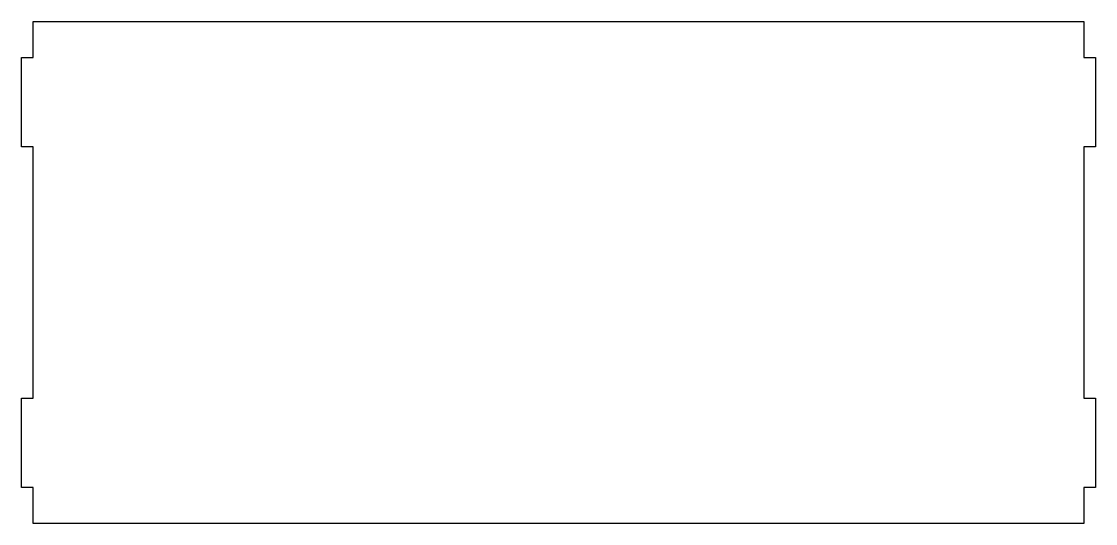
# Model space of a CAD drawing. Extents: x -150 to 150, y -70 to 70.
import ezdxf

# ---------------------------------------------------------------- set-up
doc = ezdxf.new("R2010")
doc.units = 0

msp = doc.modelspace()

# ---------------------------------------------------------------- linework, layer by layer
at = {"layer": '1'}
msp.add_lwpolyline([(149.8, 60), (149.8, 35), (146.5, 35), (146.5, -35), (149.8, -35), (149.8, -60), (146.5, -60), (146.5, -70), (-146.5, -70), (-146.5, -60), (-149.8, -60), (-149.8, -35), (-146.5, -35), (-146.5, 35), (-149.8, 35), (-149.8, 60), (-146.5, 60), (-146.5, 70), (146.5, 70), (146.5, 60)], close=True, dxfattribs=at)

doc.saveas('drawing.dxf')
